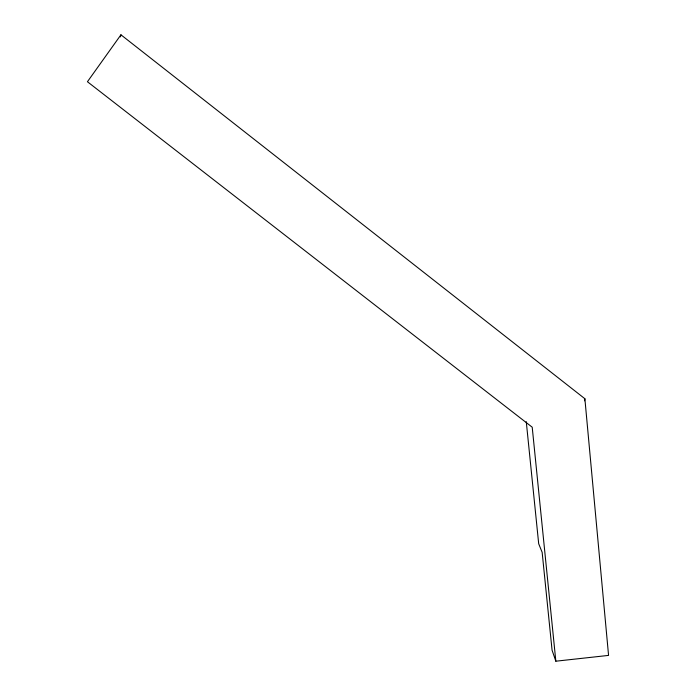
<?xml version="1.0" encoding="UTF-8"?>
<svg xmlns="http://www.w3.org/2000/svg" width="696" height="696" viewBox="0 0 696 696"><rect width="100%" height="100%" fill="white"/><g stroke="black" fill="none" stroke-linecap="round" stroke-linejoin="round"><path stroke-width="1.04" d="M584.553 400.818L584.875 398.73L120.939 34.8L87.435 81.737L532.214 427.205L555.843 661.2L608.565 655.397L584.875 398.73M120.469 36.879L120.939 34.8M555.843 661.2L552.076 650.238L542.149 552.337L538.695 543.767L526.263 421.654"/></g></svg>
